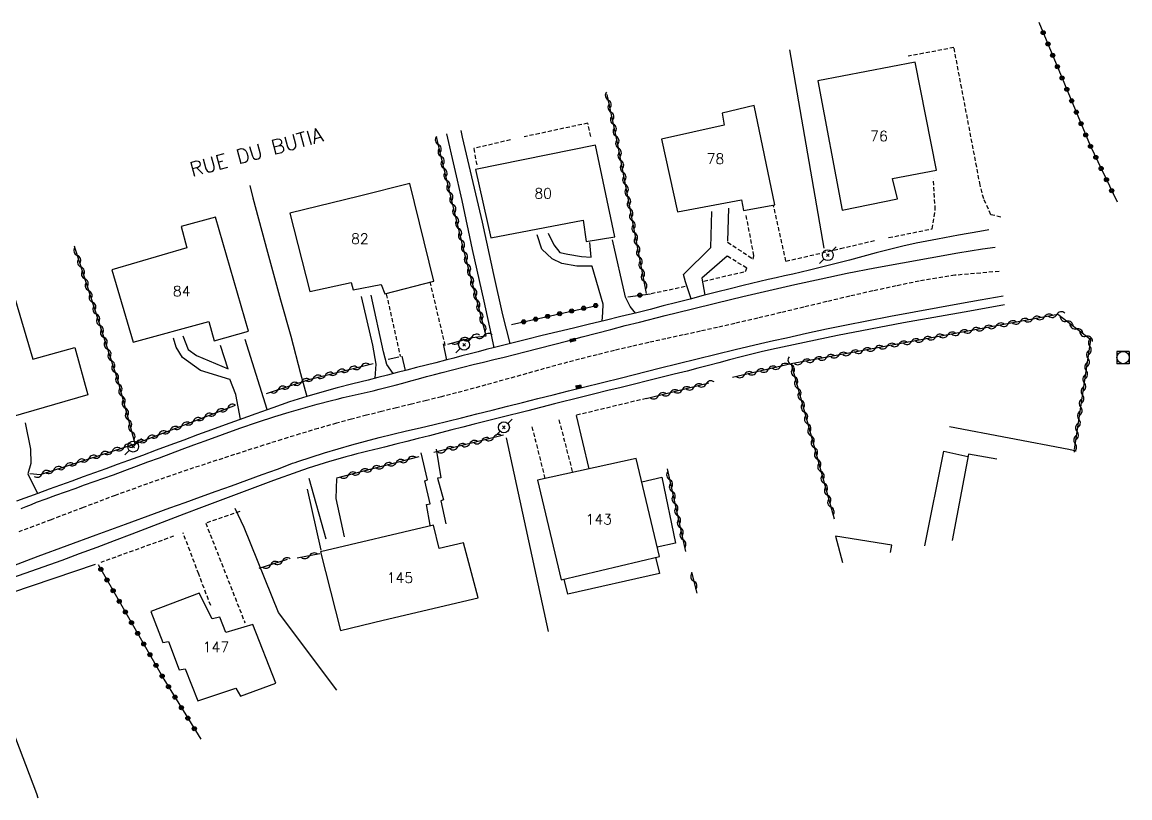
# Model space of a CAD drawing. Header units: millimetres. Extents: x 146000 to 147000, y 128274 to 129000.
# Drawn here: x 146231.9 to 146366.8, y 128514 to 128608.5 of the extents above; entities that cross this region are included whole.
import ezdxf
from ezdxf.enums import TextEntityAlignment as Align

# ---------------------------------------------------------------- set-up
doc = ezdxf.new("R2010")
doc.units = ezdxf.units.MM
doc.linetypes.add('DASHED', pattern=[0.75, 0.5, -0.25])
doc.layers.get('0').update_dxf_attribs({"linetype": 'CONTINUOUS'})
for name, color, linetype in [('W0001', 6, 'DASHED'), ('W0008', 7, 'CONTINUOUS'), ('W0014', 7, 'CONTINUOUS'), ('W0017', 7, 'CONTINUOUS'), ('W0101', 7, 'CONTINUOUS'), ('W0104', 1, 'CONTINUOUS'), ('W0105', 7, 'CONTINUOUS'), ('W0112', 1, 'DASHED'), ('W0300', 7, 'CONTINUOUS'), ('W0310', 3, 'CONTINUOUS'), ('W0323', 7, 'CONTINUOUS'), ('W0330', 7, 'CONTINUOUS'), ('W0333', 7, 'CONTINUOUS'), ('W0401', 7, 'CONTINUOUS'), ('W0420', 7, 'CONTINUOUS'), ('W0473', 7, 'CONTINUOUS'), ('W0989', 7, 'CONTINUOUS'), ('W0991', 7, 'CONTINUOUS')]:
    doc.layers.add(name, color=color, linetype=linetype)
doc.styles.get("Standard").update_dxf_attribs({"font": 'romans.shx', "width": 0.85})

# ---------------------------------------------------------------- blocks, each defined once
blk = doc.blocks.new('T473')
for p, q in [((-0.166667, 0.166667), (0.166667, -0.166667)), ((-0.166667, -0.166667), (0.166667, 0.166667)), ((0.500001, 0.500001), (1.000002, 1.000002)), ((-1.000002, -1.000002), (-0.500001, -0.500001))]:
    blk.add_line(p, q)
blk.add_ellipse((0, 0), major_axis=(0.471405, 0.471405), ratio=1, start_param=5.4977871438, end_param=11.780972451)
blk = doc.blocks.new('T401')
for p, q in [((-0.3, 0.3), (0, 0.3)), ((-0.3, -0.25), (-0.3, 0.3)), ((-0.3, 0.15), (0, 0.15)), ((-0.3, 0), (0, 0)), ((0, 0.3), (0, -0.25)), ((-0.3, -0.15), (0, -0.15)), ((-0.3, -0.25), (-0.3, -0.3)), ((-0.3, -0.3), (0, -0.3)), ((0, -0.3), (0, -0.25))]:
    blk.add_line(p, q)
blk = doc.blocks.new('T420')
for p, q in [((0.75, 0.75), (-0.75, 0.75)), ((-0.75, 0.75), (-0.75, -0.75)), ((0.75, 0.75), (0.75, -0.75)), ((0.75, -0.75), (-0.75, -0.75))]:
    blk.add_line(p, q)
blk.add_ellipse((0, 0), major_axis=(-0.53, 0.53), ratio=1, start_param=3.926991, end_param=10.210176)
blk = doc.blocks.new('t310o')
at = {"color": 0, "linetype": 'Continuous'}
for centre, start, end in [((-0.5, 0.38), 216.8699, 323.1304), ((0.5, -0.37), 36.8699, 143.1303)]:
    blk.add_arc(centre, 0.625, start, end, dxfattribs=at)
blk = doc.blocks.new('t323o')
at = {"color": 0, "linetype": 'Continuous'}
for radius in [0.25, 0.15]:
    blk.add_circle((0, 0), radius, dxfattribs=at)

msp = doc.modelspace()

# ---------------------------------------------------------------- linework, layer by layer
at = {"layer": 'W0001'}
msp.add_lwpolyline([(146350.86, 128578.11), (146345.48, 128577.64), (146341.13, 128576.93), (146338.31, 128576.35), (146335.5, 128575.74), (146332.69, 128575.09), (146329.89, 128574.43), (146327.08, 128573.76), (146324.28, 128573.09), (146321.48, 128572.42), (146318.68, 128571.77), (146316.58, 128571.3), (146314.49, 128570.83), (146312.39, 128570.37), (146310.29, 128569.91), (146308.19, 128569.45), (146306.1, 128568.97), (146304.01, 128568.48), (146301.92, 128567.97), (146299.77, 128567.43), (146297.62, 128566.85), (146295.48, 128566.27), (146293.34, 128565.67), (146291.2, 128565.07), (146289.06, 128564.48), (146286.92, 128563.89), (146284.78, 128563.32), (146282.95, 128562.85), (146281.13, 128562.39), (146279.3, 128561.94), (146277.47, 128561.5), (146275.64, 128561.05), (146273.81, 128560.59), (146271.99, 128560.11), (146270.17, 128559.62), (146267.94, 128558.98), (146265.72, 128558.32), (146263.51, 128557.63), (146261.3, 128556.94), (146257.74, 128555.8), (146254.2, 128554.65), (146250.66, 128553.46), (146247.14, 128552.24), (146243.21, 128550.82), (146239.31, 128549.35), (146235.41, 128547.87), (146231.5, 128546.39)], dxfattribs=at)
at = {"layer": 'W0008'}
msp.add_lwpolyline([(146231.78, 128549.23), (146232.4, 128549.49), (146233.03, 128549.74), (146233.66, 128549.99), (146234.82, 128550.43), (146235.99, 128550.86), (146237.16, 128551.28), (146238.33, 128551.69), (146239.5, 128552.1), (146240.67, 128552.51), (146241.84, 128552.93), (146243.01, 128553.35), (146244.41, 128553.86), (146245.81, 128554.38), (146247.2, 128554.9), (146248.6, 128555.42), (146250, 128555.94), (146251.39, 128556.46), (146252.79, 128556.97), (146254.2, 128557.48), (146256.31, 128558.24), (146258.42, 128559), (146260.54, 128559.74), (146262.68, 128560.44), (146264.39, 128560.96), (146266.1, 128561.46), (146267.82, 128561.93), (146269.55, 128562.38), (146270.27, 128562.57), (146271, 128562.74), (146271.73, 128562.91), (146272.46, 128563.08), (146273.19, 128563.24), (146273.92, 128563.41), (146274.65, 128563.58), (146275.38, 128563.76), (146276.34, 128564), (146277.3, 128564.26), (146278.26, 128564.52), (146279.21, 128564.78), (146280.17, 128565.04), (146281.13, 128565.31), (146282.09, 128565.56), (146283.05, 128565.82), (146284.3, 128566.14), (146285.56, 128566.45), (146286.81, 128566.76), (146288.07, 128567.07), (146289.33, 128567.37), (146290.58, 128567.68), (146291.84, 128567.99), (146293.09, 128568.31), (146294.84, 128568.76), (146296.59, 128569.21), (146298.34, 128569.67), (146300.08, 128570.13), (146301.83, 128570.59), (146303.58, 128571.05), (146305.32, 128571.51), (146307.07, 128571.95), (146310.21, 128572.75), (146313.35, 128573.53), (146316.49, 128574.3), (146319.64, 128575.05), (146322.82, 128575.79), (146326, 128576.51), (146329.18, 128577.21), (146332.37, 128577.88), (146335.73, 128578.54), (146339.1, 128579.16), (146342.47, 128579.77), (146345.84, 128580.38), (146348.85, 128580.87), (146350.36, 128581.06)], dxfattribs=at)
at = {"layer": 'W0014'}
for points in [[(146230.56, 128542.18), (146233.84, 128543.41), (146237.38, 128544.72), (146240.92, 128546.03), (146244.47, 128547.33), (146248.01, 128548.63), (146249.88, 128549.31), (146251.75, 128549.98), (146253.63, 128550.66), (146255.5, 128551.33), (146257.38, 128552), (146259.25, 128552.68), (146261.12, 128553.36), (146262.99, 128554.04), (146263.3, 128554.16), (146263.6, 128554.27), (146263.91, 128554.39), (146264.22, 128554.51), (146264.52, 128554.62), (146264.83, 128554.74), (146265.14, 128554.85), (146265.45, 128554.96), (146267.08, 128555.5), (146268.72, 128556.02), (146270.37, 128556.52), (146272.02, 128556.99), (146273.69, 128557.44), (146275.36, 128557.87), (146277.03, 128558.28), (146278.7, 128558.69), (146280.38, 128559.08), (146282.06, 128559.48), (146283.73, 128559.88), (146285.41, 128560.29), (146287.27, 128560.76), (146289.12, 128561.22), (146290.98, 128561.69), (146292.84, 128562.15), (146294.7, 128562.62), (146296.55, 128563.09), (146298.41, 128563.55), (146300.27, 128564.02), (146304.87, 128565.17), (146309.48, 128566.33), (146314.09, 128567.47), (146318.7, 128568.6), (146320.26, 128568.97), (146321.82, 128569.33), (146323.39, 128569.69), (146324.96, 128570.04), (146327.4, 128570.58), (146329.84, 128571.1), (146332.29, 128571.62), (146334.74, 128572.11), (146337.62, 128572.67), (146340.51, 128573.2), (146343.4, 128573.72), (146346.29, 128574.25), (146348.55, 128574.67), (146351.35, 128575.15)], [(146351.53, 128574.06), (146347.29, 128573.28), (146339.23, 128571.83), (146331.18, 128570.3), (146323.16, 128568.61), (146321.87, 128568.31), (146320.58, 128568), (146319.3, 128567.67), (146318.02, 128567.33), (146316.74, 128566.99), (146315.46, 128566.65), (146314.18, 128566.31), (146312.89, 128565.98), (146311.28, 128565.58), (146309.67, 128565.18), (146308.06, 128564.78), (146306.45, 128564.38), (146304.83, 128563.99), (146303.22, 128563.59), (146301.61, 128563.19), (146300, 128562.79), (146296.73, 128561.97), (146293.47, 128561.15), (146290.2, 128560.32), (146286.93, 128559.5), (146285.57, 128559.15), (146284.21, 128558.8), (146282.84, 128558.45), (146281.48, 128558.1), (146280.11, 128557.75), (146278.75, 128557.41), (146277.39, 128557.06), (146276.02, 128556.71), (146275.35, 128556.54), (146274.67, 128556.37), (146273.99, 128556.21), (146273.32, 128556.05), (146272.64, 128555.88), (146271.97, 128555.71), (146271.29, 128555.53), (146270.62, 128555.34), (146269.32, 128554.96), (146268.02, 128554.55), (146266.73, 128554.13), (146265.45, 128553.69), (146262.5, 128552.65), (146259.58, 128551.56), (146256.65, 128550.45), (146253.73, 128549.34), (146251.6, 128548.54), (146249.48, 128547.74), (146247.36, 128546.92), (146245.23, 128546.11), (146243.11, 128545.3), (146240.98, 128544.5), (146238.85, 128543.7), (146236.72, 128542.92), (146235.22, 128542.38), (146233.71, 128541.85), (146232.21, 128541.32), (146230.7, 128540.8)]]:
    msp.add_lwpolyline(points, dxfattribs=at)
at = {"layer": 'W0017'}
for points in [[(146283.56, 128594.86), (146285.43, 128586.76), (146286.71, 128580.79), (146288.12, 128574.48), (146289.02, 128570.38), (146289.34, 128568.82)], [(146291.33, 128569.34), (146290.44, 128572.84), (146289.33, 128577.72), (146287.94, 128584.11), (146285.53, 128594.45), (146285.34, 128595.29)], [(146313.35, 128574.78), (146312.67, 128576.86), (146312.43, 128577.73), (146315.75, 128581.01), (146315.89, 128585.39)], [(146317.82, 128581.78), (146317.96, 128585.81)], [(146301.31, 128578.74), (146299.42, 128578.76), (146297.63, 128579.06), (146296.43, 128579.65), (146295.18, 128580.84), (146294.6, 128582.55)], [(146295.93, 128582.79), (146296.63, 128581.37), (146297.35, 128580.41), (146298.33, 128580.23), (146300.01, 128579.94), (146301.18, 128579.85)], [(146301.18, 128579.85), (146301.01, 128581.62)], [(146306.58, 128573.04), (146305.95, 128573.83), (146305.35, 128574.97), (146303.79, 128581.95)], [(146317.73, 128579.99), (146314.65, 128577.3), (146315.02, 128575.21)], [(146302.52, 128572.06), (146302.61, 128573.09), (146302.63, 128574.13), (146301.31, 128578.71)], [(146273.17, 128575.07), (146274.55, 128569.12), (146274.96, 128566.81), (146274.82, 128565.09)], [(146277.08, 128565.66), (146276.32, 128566.79), (146275.91, 128568.33), (146274.39, 128575.22)], [(146257.19, 128564.95), (146253.62, 128566.06), (146251.42, 128567.63), (146250.66, 128568.9), (146250.31, 128569.99)], [(146251.48, 128570.26), (146252.12, 128568.62), (146253.14, 128567.86), (146256.97, 128566.23)], [(146256.97, 128566.2), (146256.04, 128569.09)], [(146261.72, 128561.29), (146259.04, 128569.81)], [(146283.18, 128569.28), (146283.58, 128567.32)], [(146278.57, 128566.04), (146278.16, 128567.79)], [(146258.48, 128560.1), (146257.93, 128563.11), (146257.19, 128564.98)], [(146299.37, 128560.58), (146300.89, 128554.06)], [(146232.27, 128559.66), (146232.93, 128556.46), (146232.94, 128554.7), (146232.6, 128553.44), (146233.75, 128551.05)], [(146360.23, 128556.23), (146359.34, 128556.42), (146344.8, 128559.18)], [(146268.92, 128545.48), (146266.86, 128552.9)], [(146270.16, 128552.9), (146270.11, 128550.46), (146271.11, 128545.78)]]:
    msp.add_lwpolyline(points, dxfattribs=at)
at = {"layer": 'W0101'}
for points in [[(146343.22, 128590.43), (146340.64, 128603.61), (146328.8, 128601.32), (146331.73, 128585.58), (146338.47, 128586.95), (146337.86, 128589.43)], [(146323.54, 128586.24), (146321.04, 128598.31), (146317.13, 128597.4), (146317.38, 128595.93), (146309.76, 128594.21), (146311.7, 128585.37), (146319.47, 128586.85), (146319.73, 128585.52)], [(146304.07, 128582.34), (146301.72, 128593.47), (146287.09, 128590.53), (146288.96, 128582.19), (146300.21, 128584.35), (146300.59, 128581.77)], [(146282.02, 128576.92), (146279.12, 128588.81), (146272.99, 128587.26), (146272.99, 128587.29), (146264.49, 128585.19), (146266.94, 128575.65), (146271.96, 128576.77), (146272.2, 128575.85), (146275.59, 128576.5), (146275.62, 128576.5), (146276.06, 128575.37)], [(146259.44, 128570.85), (146255.42, 128584.7), (146251.25, 128583.57), (146251.93, 128580.99), (146242.82, 128578.32), (146245.43, 128569.51), (146254.62, 128572.01), (146255.29, 128569.66)], [(146239.89, 128563.06), (146225.16, 128558.82), (146220.49, 128574.7), (146230.25, 128577.44), (146233.2, 128567.43), (146238.31, 128568.86)], [(146306.68, 128555.33), (146294.65, 128552.68), (146297.54, 128540.53), (146309.5, 128543.4)], [(146282, 128547.22), (146268.23, 128543.97), (146270.66, 128534.38), (146275.86, 128535.65), (146287.43, 128538.34), (146285.62, 128545.06), (146282.66, 128544.37)], [(146253.43, 128538.94), (146247.58, 128536.69), (146249.02, 128532.9), (146249.71, 128533.04), (146251.01, 128529.6), (146251.74, 128529.71), (146253.3, 128525.8), (146257.92, 128527.35), (146258.48, 128526.38), (146262.77, 128527.96), (146260, 128535.1), (146256.68, 128534.12), (146255.97, 128535.99), (146255.02, 128535.78), (146255.03, 128535.81)]]:
    msp.add_lwpolyline(points, close=True, dxfattribs=at)
msp.add_lwpolyline([(146350.59, 128555.24), (146347.13, 128555.87), (146345.15, 128545.34)], dxfattribs=at)
at = {"layer": 'W0104'}
for points in [[(146341.83, 128544.67), (146344.14, 128556.2), (146347.07, 128555.56)], [(146307.35, 128552.49), (146309.78, 128553.05), (146311.46, 128545.02), (146309.23, 128544.53)], [(146337.64, 128543.89), (146337.79, 128544.75), (146330.95, 128545.86), (146331.79, 128542.66)], [(146309.01, 128543.29), (146309.49, 128541.3), (146298.33, 128538.79), (146297.9, 128540.62)]]:
    msp.add_lwpolyline(points, dxfattribs=at)
at = {"layer": 'W0105'}
for points in [[(146282.29, 128556.45), (146282.87, 128552.97), (146282.49, 128552.95), (146283.22, 128550.28), (146282.86, 128550.17), (146283.47, 128547.35)], [(146281.59, 128547.22), (146281.12, 128549.73), (146281.56, 128549.8), (146280.92, 128552.6), (146281.26, 128552.71), (146280.48, 128556.02)]]:
    msp.add_lwpolyline(points, dxfattribs=at)
at = {"layer": 'W0112'}
for points in [[(146351.08, 128584.74), (146349.87, 128585.02), (146348.98, 128586.97), (146348.59, 128588.45), (146348.55, 128588.62), (146345.36, 128605.38), (146339.8, 128604.32)], [(146301.13, 128594.55), (146300.78, 128596.17), (146293.03, 128594.51)], [(146291.35, 128594.14), (146286.88, 128593.07), (146287.29, 128590.84)], [(146342.7, 128583.3), (146343.09, 128585.63), (146342.85, 128589.38)], [(146324.9, 128579.36), (146323.4, 128586.12)], [(146317.8, 128581.66), (146320.92, 128579.62), (146321, 128580.03), (146320.05, 128585.01)], [(146337.41, 128582.23), (146342.7, 128583.3)], [(146324.9, 128579.36), (146331.54, 128580.89), (146335.73, 128581.89)], [(146314.9, 128576.93), (146319.98, 128578.12), (146320.12, 128578.52), (146317.73, 128579.99)], [(146283.42, 128569.07), (146281.57, 128576.92)], [(146276.24, 128575.34), (146277.93, 128567.75)], [(146308.47, 128575.43), (146312.74, 128576.32)], [(146307.91, 128562.64), (146299.37, 128560.58)], [(146295.6, 128552.89), (146293.97, 128559.39)], [(146297.26, 128560.04), (146298.91, 128553.62)], [(146258.39, 128548.89), (146254.25, 128547.45)], [(146254.25, 128547.45), (146259.03, 128535.29)], [(146250.34, 128545.86), (146241.48, 128542.67)], [(146254.85, 128537.42), (146253.39, 128541.24), (146251.5, 128546.26)]]:
    msp.add_lwpolyline(points, dxfattribs=at)
at = {"layer": 'W0300'}
for points in [[(146296, 128534.26), (146290.88, 128557.85)], [(146268.31, 128544.18), (146266.66, 128551.58)], [(146270.2, 128527.12), (146263.09, 128536.57), (146258.94, 128546.94), (146257.85, 128549.23)]]:
    msp.add_lwpolyline(points, dxfattribs=at)
at = {"layer": 'W0310'}
for points in [[(146307.91, 128575.44), (146304.39, 128593.76), (146303.13, 128599.65)], [(146288.38, 128570.28), (146285.77, 128580.38), (146282.76, 128592.74), (146282.35, 128594.56)], [(146245.64, 128557.13), (146243.57, 128564.74), (146238.34, 128580.9), (146238.25, 128581.2)], [(146360.02, 128556.41), (146362.03, 128569.76), (146358, 128572.88), (146325.52, 128566.84), (146330.77, 128547.97)], [(146283.74, 128569.24), (146286.72, 128570.08), (146288.38, 128570.28)], [(146276.45, 128567.43), (146277.76, 128567.71)], [(146261.64, 128563.25), (146266.96, 128564.99), (146274.63, 128566.9)], [(146325.52, 128566.84), (146318.39, 128565.21)], [(146315.51, 128564.49), (146307.9, 128562.61)], [(146232.83, 128553.51), (146234.11, 128553.39), (146245.64, 128557.13), (146257.88, 128561.83)], [(146290.51, 128558.17), (146282.03, 128556.04)], [(146280.18, 128555.54), (146270.16, 128552.93)], [(146310.44, 128554.08), (146312.68, 128543.98)], [(146264.18, 128543.01), (146260.72, 128541.93)], [(146268.13, 128543.71), (146265.4, 128543.2)], [(146313.41, 128541.48), (146314.04, 128538.93)]]:
    msp.add_lwpolyline(points, dxfattribs=at)
at = {"layer": 'W0323'}
for points in [[(146355.7, 128608.47), (146361.96, 128593.43), (146365.22, 128586.58)], [(146305.63, 128575), (146308.4, 128575.4)], [(146291.5, 128571.64), (146302.03, 128574.02)], [(146241.16, 128542.4), (146249.15, 128528.44), (146253.64, 128521.15)]]:
    msp.add_lwpolyline(points, dxfattribs=at)
at = {"layer": 'W0330'}
for points in [[(146329.55, 128580.95), (146325.39, 128605.09)], [(146259.63, 128588.56), (146259.99, 128587.08), (146261.76, 128580.47), (146263.37, 128574.67), (146264.63, 128570.24), (146265.78, 128565.68), (146266.54, 128562.88)], [(146240.8, 128542.41), (146230.6, 128538.97), (146225.29, 128537.14)], [(146224.75, 128538.72), (146227.6, 128530.36), (146233.63, 128514.51), (146233.82, 128513.99)]]:
    msp.add_lwpolyline(points, dxfattribs=at)
at = {"layer": 'W0333'}
msp.add_lwpolyline([(146349.61, 128583.17), (146348.51, 128582.98), (146345.92, 128582.53), (146343.34, 128582.06), (146340.77, 128581.54), (146339.13, 128581.17), (146337.5, 128580.77), (146335.87, 128580.36), (146334.25, 128579.93), (146332.63, 128579.5), (146331.01, 128579.08), (146329.38, 128578.66), (146327.76, 128578.26), (146326.75, 128578.02), (146325.75, 128577.79), (146324.74, 128577.56), (146323.73, 128577.33), (146322.73, 128577.11), (146321.72, 128576.88), (146320.72, 128576.65), (146319.71, 128576.41), (146318.09, 128576.01), (146316.46, 128575.59), (146314.84, 128575.18), (146313.22, 128574.75), (146311.6, 128574.33), (146309.97, 128573.91), (146308.35, 128573.49), (146306.73, 128573.08), (146304.81, 128572.61), (146302.89, 128572.14), (146300.97, 128571.68), (146299.05, 128571.22), (146297.13, 128570.76), (146295.21, 128570.3), (146293.29, 128569.83), (146291.38, 128569.35), (146290.39, 128569.1), (146289.4, 128568.84), (146288.41, 128568.59), (146287.42, 128568.33), (146286.43, 128568.07), (146285.44, 128567.81), (146284.45, 128567.55), (146283.46, 128567.29), (146282.28, 128566.99), (146281.1, 128566.69), (146279.92, 128566.39), (146278.74, 128566.09), (146277.56, 128565.79), (146276.38, 128565.49), (146275.2, 128565.19), (146274.03, 128564.88), (146272.15, 128564.4), (146270.27, 128563.92), (146268.4, 128563.42), (146266.54, 128562.88), (146264.46, 128562.22), (146262.41, 128561.51), (146260.36, 128560.78), (146258.31, 128560.04), (146256.62, 128559.44), (146254.94, 128558.82), (146253.25, 128558.2), (146251.57, 128557.57), (146249.89, 128556.95), (146248.21, 128556.32), (146246.53, 128555.7), (146244.85, 128555.08), (146243.47, 128554.58), (146242.09, 128554.08), (146240.71, 128553.58), (146239.33, 128553.08), (146237.95, 128552.58), (146236.57, 128552.08), (146235.19, 128551.58), (146233.81, 128551.08), (146231.2, 128550.12)], dxfattribs=at)

# ---------------------------------------------------------------- block references
at = {"layer": 'W0310'}
for p, rotation in [((146303.27, 128598.98), 102.1120601931482), ((146303.59, 128597.52), 102.1120601931482), ((146303.9, 128596.05), 102.1120601931482), ((146304.22, 128594.58), 102.1120601931482), ((146282.57, 128593.57), 102.9395186430886), ((146282.92, 128592.11), 103.679111936631), ((146304.52, 128593.11), 100.8703346188702), ((146283.27, 128590.65), 103.679111936631), ((146304.8, 128591.64), 100.8703346188702), ((146283.63, 128589.19), 103.679111936631), ((146305.08, 128590.17), 100.8703346188702), ((146305.37, 128588.69), 100.8703346188702), ((146283.98, 128587.74), 103.679111936631), ((146305.65, 128587.22), 100.8703346188702), ((146284.34, 128586.28), 103.679111936631), ((146305.93, 128585.75), 100.8703346188702), ((146284.69, 128584.82), 103.679111936631), ((146306.21, 128584.28), 100.8703346188702), ((146285.05, 128583.36), 103.679111936631), ((146306.5, 128582.8), 100.8703346188702), ((146285.4, 128581.91), 103.679111936631), ((146306.78, 128581.33), 100.8703346188702), ((146238.61, 128580.07), 107.9303741127261), ((146285.76, 128580.45), 103.679111936631), ((146307.06, 128579.86), 100.8703346188702), ((146239.07, 128578.64), 107.9303741127261), ((146286.13, 128579), 104.4775047659098), ((146307.35, 128578.38), 100.8703346188702), ((146239.53, 128577.22), 107.9303741127261), ((146286.5, 128577.54), 104.4775047659098), ((146239.99, 128575.79), 107.9303741127261), ((146286.88, 128576.09), 104.4775047659098), ((146307.63, 128576.91), 100.8703346188702), ((146240.46, 128574.36), 107.9303741127261), ((146287.25, 128574.64), 104.4775047659098), ((146240.92, 128572.93), 107.9303741127261), ((146287.63, 128573.19), 104.4775047659098), ((146288, 128571.74), 104.4775047659098), ((146354.93, 128572.31), 190.534228121397), ((146356.4, 128572.58), 190.534228121397), ((146357.87, 128572.86), 190.534228121397), ((146359.09, 128572.04), 142.24343666849), ((146241.38, 128571.51), 107.9303741127261), ((146347.55, 128570.94), 190.534228121397), ((146349.03, 128571.21), 190.534228121397), ((146350.5, 128571.49), 190.534228121397), ((146351.98, 128571.76), 190.534228121397), ((146353.45, 128572.04), 190.534228121397), ((146360.27, 128571.12), 142.24343666849), ((146241.84, 128570.08), 107.9303741127261), ((146285.19, 128569.65), 15.93775951829749), ((146286.63, 128570.06), 15.93775951829749), ((146288.12, 128570.25), 6.827819713270825), ((146340.18, 128569.57), 190.534228121397), ((146341.65, 128569.84), 190.534228121397), ((146343.13, 128570.12), 190.534228121397), ((146344.6, 128570.39), 190.534228121397), ((146346.08, 128570.66), 190.534228121397), ((146361.46, 128570.21), 142.24343666849), ((146361.91, 128568.99), 81.46378114480835), ((146242.3, 128568.65), 107.9303741127261), ((146332.8, 128568.2), 190.534228121397), ((146334.28, 128568.47), 190.534228121397), ((146335.75, 128568.74), 190.534228121397), ((146337.23, 128569.02), 190.534228121397), ((146338.7, 128569.29), 190.534228121397), ((146242.77, 128567.23), 107.9303741127261), ((146325.54, 128566.76), 285.5696793991092), ((146326.91, 128567.1), 190.534228121397), ((146328.38, 128567.37), 190.534228121397), ((146329.85, 128567.65), 190.534228121397), ((146331.33, 128567.92), 190.534228121397), ((146361.69, 128567.51), 81.46378114480835), ((146243.23, 128565.8), 107.9303741127261), ((146268.81, 128565.45), 13.98697949032724), ((146270.27, 128565.82), 13.98697949032724), ((146271.72, 128566.18), 13.98697949032724), ((146273.18, 128566.54), 13.98697949032724), ((146319.85, 128565.54), 192.9047019544942), ((146321.32, 128565.88), 192.9047019544942), ((146322.78, 128566.21), 192.9047019544942), ((146324.24, 128566.55), 192.9047019544942), ((146325.94, 128565.31), 285.5696793991092), ((146361.47, 128566.03), 81.46378114480835), ((146243.67, 128564.37), 105.2213707345459), ((146264.49, 128564.18), 18.13707561853394), ((146265.92, 128564.65), 18.13707561853394), ((146267.35, 128565.09), 13.98697949032724), ((146313.73, 128564.05), 193.9032492633251), ((146315.18, 128564.41), 193.9032492633251), ((146326.34, 128563.87), 285.5696793991092), ((146361.24, 128564.54), 81.46378114480835), ((146244.06, 128562.92), 105.2213707345459), ((146263.07, 128563.72), 18.13707561853394), ((146309.36, 128562.97), 193.9032492633251), ((146310.82, 128563.33), 193.9032492633251), ((146312.27, 128563.69), 193.9032492633251), ((146326.75, 128562.42), 285.5696793991092), ((146361.02, 128563.06), 81.46378114480835), ((146244.46, 128561.47), 105.2213707345459), ((146256.93, 128561.47), 21.0133500236888), ((146327.15, 128560.98), 285.5696793991092), ((146360.8, 128561.58), 81.46378114480835), ((146244.85, 128560.02), 105.2213707345459), ((146254.13, 128560.39), 21.0133500236888), ((146255.53, 128560.93), 21.0133500236888), ((146327.55, 128559.53), 285.5696793991092), ((146360.58, 128560.09), 81.46378114480835), ((146245.25, 128558.58), 105.2213707345459), ((146249.93, 128558.78), 21.0133500236888), ((146251.33, 128559.31), 21.0133500236888), ((146252.73, 128559.85), 21.0133500236888), ((146327.95, 128558.09), 285.5696793991092), ((146360.35, 128558.61), 81.46378114480835), ((146247.13, 128557.7), 21.0133500236888), ((146248.53, 128558.24), 21.0133500236888), ((146287.85, 128557.5), 194.1189213030501), ((146289.3, 128557.87), 194.1189213030501), ((146360.13, 128557.13), 81.46378114480835), ((146242.87, 128556.23), 17.97448748883001), ((146244.3, 128556.69), 17.97448748883001), ((146245.73, 128557.16), 21.0133500236888), ((146283.48, 128556.4), 194.1189213030501), ((146284.94, 128556.77), 194.1189213030501), ((146286.39, 128557.14), 194.1189213030501), ((146328.36, 128556.64), 285.5696793991092), ((146238.59, 128554.84), 17.97448748883001), ((146240.02, 128555.31), 17.97448748883001), ((146241.45, 128555.77), 17.97448748883001), ((146277.42, 128554.82), 194.6078404779008), ((146278.87, 128555.2), 194.6078404779008), ((146328.76, 128555.2), 285.5696793991092), ((146234.31, 128553.45), 17.97448748883001), ((146235.74, 128553.92), 17.97448748883001), ((146237.17, 128554.38), 17.97448748883001), ((146271.61, 128553.31), 194.6078404779008), ((146273.06, 128553.69), 194.6078404779008), ((146274.51, 128554.07), 194.6078404779008), ((146275.96, 128554.45), 194.6078404779008), ((146310.73, 128552.76), 282.4945794088625), ((146329.16, 128553.75), 285.5696793991092), ((146329.56, 128552.31), 285.5696793991092), ((146311.06, 128551.3), 282.4945794088625), ((146329.97, 128550.86), 285.5696793991092), ((146311.38, 128549.83), 282.4945794088625), ((146330.37, 128549.42), 285.5696793991092), ((146311.7, 128548.37), 282.4945794088625), ((146312.03, 128546.9), 282.4945794088625), ((146312.35, 128545.44), 282.4945794088625), ((146263.58, 128542.83), 197.389868096948), ((146266.87, 128543.48), 190.7476322790862), ((146262.15, 128542.38), 197.389868096948), ((146313.68, 128540.38), 283.7358112194274)]:
    msp.add_blockref('t310o', p, dxfattribs=dict(at, rotation=rotation))
at = {"layer": 'W0323'}
for p, rotation in [((146356.23, 128607.2), 292.5686987888815), ((146356.81, 128605.82), 292.5686987888815), ((146357.38, 128604.43), 292.5686987888815), ((146357.96, 128603.05), 292.5686987888815), ((146358.53, 128601.66), 292.5686987888815), ((146359.11, 128600.28), 292.5686987888815), ((146359.69, 128598.89), 292.5686987888815), ((146360.26, 128597.51), 292.5686987888815), ((146360.84, 128596.12), 292.5686987888815), ((146361.41, 128594.74), 292.5686987888815), ((146361.99, 128593.35), 295.4870592598731), ((146362.64, 128592), 295.4870592598731), ((146363.28, 128590.65), 295.4870592598731), ((146363.93, 128589.29), 295.4870592598731), ((146364.57, 128587.94), 295.4870592598731), ((146307.11, 128575.22), 8.141664412180136), ((146301.74, 128573.96), 12.78097452541843), ((146294.42, 128572.3), 12.78097452541843), ((146295.89, 128572.63), 12.78097452541843), ((146297.35, 128572.96), 12.78097452541843), ((146298.81, 128573.3), 12.78097452541843), ((146300.28, 128573.63), 12.78097452541843), ((146292.96, 128571.97), 12.78097452541843), ((146241.48, 128541.83), 299.7979083799278), ((146242.23, 128540.53), 299.7979083799278), ((146242.97, 128539.23), 299.7979083799278), ((146243.72, 128537.93), 299.7979083799278), ((146244.47, 128536.63), 299.7979083799278), ((146245.21, 128535.33), 299.7979083799278), ((146245.96, 128534.02), 299.7979083799278), ((146246.7, 128532.72), 299.7979083799278), ((146247.45, 128531.42), 299.7979083799278), ((146248.19, 128530.12), 299.7979083799278), ((146248.94, 128528.82), 299.7979083799278), ((146249.71, 128527.53), 301.6151261583902), ((146250.5, 128526.26), 301.6151261583902), ((146251.29, 128524.98), 301.6151261583902), ((146252.07, 128523.7), 301.6151261583902), ((146252.86, 128522.42), 301.6151261583902)]:
    msp.add_blockref('t323o', p, dxfattribs=dict(at, rotation=rotation))
at = {"layer": 'W0401'}
for p, rotation in [((146298.97, 128569.6), 284.7829037652606), ((146299.66, 128563.95), 284.0219592200186)]:
    msp.add_blockref('T401', p, dxfattribs=dict(at, rotation=rotation))
at = {"layer": 'W0420'}
msp.add_blockref('T420', (146365.96, 128567.62), dxfattribs=at)
at = {"layer": 'W0473'}
for p in [(146330, 128580.09), (146285.71, 128569.18), (146290.56, 128559.12), (146245.41, 128556.78)]:
    msp.add_blockref('T473', p, dxfattribs=at)

# ---------------------------------------------------------------- texts
at = {"layer": 'W0989'}
msp.add_text('RUE DU BUTIA ', height=1.75, rotation=15.1902, dxfattribs=at).set_placement((146252.37, 128590.47), align=Align.MIDDLE_LEFT)
at = {"layer": 'W0991'}
for s, p in [('76', (146336.23, 128594.6)), ('78', (146316.32, 128591.84)), ('80', (146295.34, 128587.62)), ('82', (146273.02, 128582.09)), ('84', (146251.32, 128575.71)), ('143', (146302.11, 128547.93)), ('145', (146277.9, 128540.8)), ('147', (146255.5, 128532.37))]:
    msp.add_text(s, height=1.25, dxfattribs=at).set_placement(p, align=Align.MIDDLE_CENTER)

doc.saveas('drawing.dxf')
